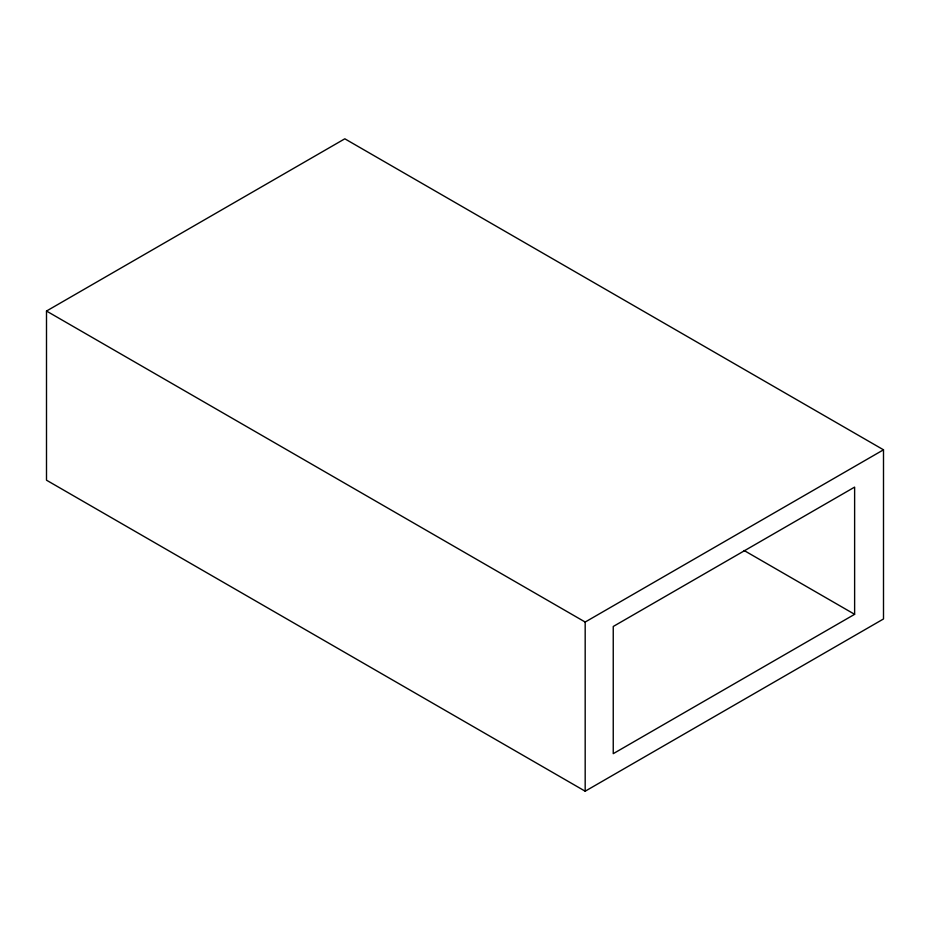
<?xml version="1.0" encoding="UTF-8"?>
<svg xmlns="http://www.w3.org/2000/svg" width="930" height="930" viewBox="0 0 930 930"><rect width="100%" height="100%" fill="white"/><g stroke="black" fill="none" stroke-linecap="round" stroke-linejoin="round"><path stroke-width="1.4" d="M46.5 311.038L344.821 138.803L883.5 449.806L883.5 618.962L585.179 791.198L46.5 480.194L46.5 311.038L585.179 622.042L883.5 449.806M854.624 614.312L613.242 753.672L613.242 626.483L854.624 487.111L854.624 614.312L744.128 550.514M585.179 622.042L585.179 791.198"/></g></svg>
